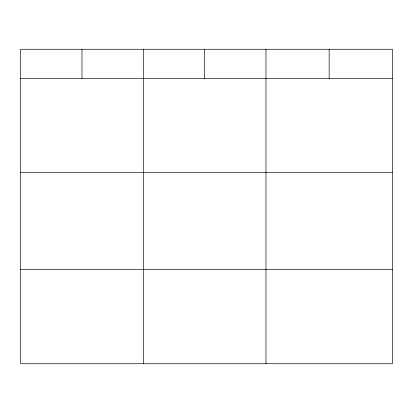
<?xml version="1.0" encoding="UTF-8"?>
<svg xmlns="http://www.w3.org/2000/svg" width="413" height="413" viewBox="0 0 413 413"><rect width="100%" height="100%" fill="white"/><g stroke="black" fill="none" stroke-linecap="round" stroke-linejoin="round"><path stroke-width="0.62" d="M392.35 172.593L392.35 49.261L20.65 49.261L20.65 363.739L392.35 363.739L392.35 172.593L20.65 172.593M20.65 78.444L392.35 78.444M20.65 269.591L392.35 269.591M329.161 49.261L329.161 78.444M265.972 49.261L265.972 363.739M204.641 49.261L204.641 78.444M143.311 49.261L143.311 363.739M81.981 49.261L81.981 78.444"/></g></svg>
